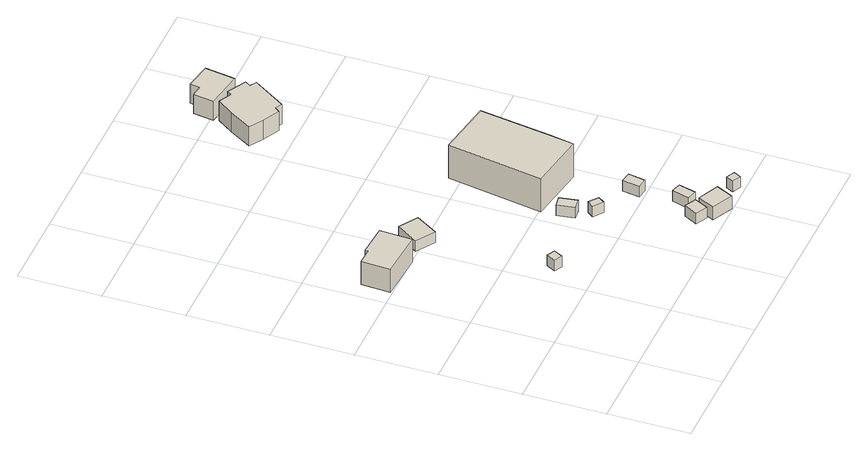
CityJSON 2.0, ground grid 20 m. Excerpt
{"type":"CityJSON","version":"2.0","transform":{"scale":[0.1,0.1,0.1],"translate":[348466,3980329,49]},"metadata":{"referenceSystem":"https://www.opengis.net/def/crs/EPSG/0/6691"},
"CityObjects":{
"building1":{"type":"Building","attributes":{"measuredHeight":8.1},"geometry":[{"type":"Solid","lod":"1","boundaries":[[[[0,1,2,3,4,5]],[[4,6,7,5]],[[3,8,6,4]],[[2,9,8,3]],[[1,10,9,2]],[[0,11,10,1]],[[5,7,11,0]],[[6,8,9,10,11,7]]]]}]},
"building2":{"type":"Building","attributes":{"measuredHeight":3},"geometry":[{"type":"Solid","lod":"1","boundaries":[[[[12,13,14,15]],[[14,16,17,15]],[[13,18,16,14]],[[12,19,18,13]],[[15,17,19,12]],[[16,18,19,17]]]]}]},
"building3":{"type":"Building","attributes":{"measuredHeight":3},"geometry":[{"type":"Solid","lod":"1","boundaries":[[[[20,21,22,23]],[[22,24,25,23]],[[21,26,24,22]],[[20,27,26,21]],[[23,25,27,20]],[[24,26,27,25]]]]}]},
"building4":{"type":"Building","attributes":{"measuredHeight":3},"geometry":[{"type":"Solid","lod":"1","boundaries":[[[[28,29,30,31]],[[30,32,33,31]],[[29,34,32,30]],[[28,35,34,29]],[[31,33,35,28]],[[32,34,35,33]]]]}]},
"building5":{"type":"Building","attributes":{"measuredHeight":3},"geometry":[{"type":"Solid","lod":"1","boundaries":[[[[36,37,38,39]],[[38,40,41,39]],[[37,42,40,38]],[[36,43,42,37]],[[39,41,43,36]],[[40,42,43,41]]]]}]},
"building6":{"type":"Building","attributes":{"measuredHeight":3},"geometry":[{"type":"Solid","lod":"1","boundaries":[[[[44,45,46,47]],[[46,48,49,47]],[[45,50,48,46]],[[44,51,50,45]],[[47,49,51,44]],[[48,50,51,49]]]]}]},
"building7":{"type":"Building","attributes":{"measuredHeight":3.6},"geometry":[{"type":"Solid","lod":"1","boundaries":[[[[52,53,54,55]],[[54,56,57,55]],[[53,58,56,54]],[[52,59,58,53]],[[55,57,59,52]],[[56,58,59,57]]]]}]},
"building8":{"type":"Building","attributes":{"measuredHeight":3},"geometry":[{"type":"Solid","lod":"1","boundaries":[[[[60,61,62,63]],[[62,64,65,63]],[[61,66,64,62]],[[60,67,66,61]],[[63,65,67,60]],[[64,66,67,65]]]]}]},
"building9":{"type":"Building","attributes":{"measuredHeight":3},"geometry":[{"type":"Solid","lod":"1","boundaries":[[[[68,69,70,71]],[[70,72,73,71]],[[69,74,72,70]],[[68,75,74,69]],[[71,73,75,68]],[[72,74,75,73]]]]}]},
"building10":{"type":"Building","attributes":{"measuredHeight":10.4},"geometry":[{"type":"Solid","lod":"1","boundaries":[[[[76,77,78,79,80]],[[79,81,82,80]],[[78,83,81,79]],[[77,84,83,78]],[[76,85,84,77]],[[80,82,85,76]],[[81,83,84,85,82]]]]}]},
"building11":{"type":"Building","attributes":{"measuredHeight":3},"geometry":[{"type":"Solid","lod":"1","boundaries":[[[[86,87,88,89]],[[88,90,91,89]],[[87,92,90,88]],[[86,93,92,87]],[[89,91,93,86]],[[90,92,93,91]]]]}]},
"building12":{"type":"Building","attributes":{"measuredHeight":7.6},"geometry":[{"type":"Solid","lod":"1","boundaries":[[[[94,95,96,97,98,99,100,101,102,103,104,105]],[[104,106,107,105]],[[103,108,106,104]],[[102,109,108,103]],[[101,110,109,102]],[[100,111,110,101]],[[99,112,111,100]],[[98,113,112,99]],[[97,114,113,98]],[[96,115,114,97]],[[95,116,115,96]],[[94,117,116,95]],[[105,107,117,94]],[[106,108,109,110,111,112,113,114,115,116,117,107]]]]}]},
"building13":{"type":"Building","attributes":{"measuredHeight":7.1},"geometry":[{"type":"Solid","lod":"1","boundaries":[[[[118,119,120,121,122,123]],[[122,124,125,123]],[[121,126,124,122]],[[120,127,126,121]],[[119,128,127,120]],[[118,129,128,119]],[[123,125,129,118]],[[124,126,127,128,129,125]]]]}]}
},
"vertices":[
[129,665,32],[125,585,32],[5,592,32],[9,664,32],[50,662,32],[50,670,32],[50,662,96],[50,670,96],[9,664,96],[5,592,96],[125,585,96],[129,665,96],
[247,294,25],[235,272,25],[215,282,25],[227,304,25],[215,282,55],[227,304,55],[235,272,55],[247,294,55],
[243,617,32],[208,562,32],[163,592,32],[197,646,32],[163,592,62],[197,646,62],[208,562,62],[243,617,62],
[433,355,22],[440,311,22],[413,307,22],[406,351,22],[413,307,52],[406,351,52],[440,311,52],[433,355,52],
[466,272,21],[455,256,21],[432,274,21],[444,289,21],[432,274,51],[444,289,51],[455,256,51],[466,272,51],
[556,76,4],[539,43,4],[510,58,4],[528,91,4],[510,58,34],[528,91,34],[539,43,34],[556,76,34],
[612,46,2],[592,4,2],[540,29,2],[560,70,2],[540,29,38],[560,70,38],[592,4,38],[612,46,38],
[582,125,13],[570,82,13],[545,89,13],[558,132,13],[545,89,43],[558,132,43],[570,82,43],[582,125,43],
[574,242,17],[566,200,17],[541,204,17],[548,247,17],[541,204,47],[548,247,47],[566,200,47],[574,242,47],
[588,599,22],[560,424,22],[550,364,22],[406,387,22],[448,622,22],[406,387,116],[448,622,116],[550,364,116],[560,424,116],[588,599,116],
[671,28,10],[661,9,10],[640,21,10],[650,39,10],[640,21,40],[650,39,40],[661,9,40],[671,28,40],
[544,1141,25],[536,1127,25],[551,1118,25],[496,1036,25],[480,1046,25],[471,1034,25],[428,1056,25],[395,1076,25],[429,1132,25],[458,1172,25],[490,1155,25],[497,1166,25],[490,1155,79],[497,1166,79],[458,1172,79],[429,1132,79],[395,1076,79],[428,1056,79],[471,1034,79],[480,1046,79],[496,1036,79],[551,1118,79],[536,1127,79],[544,1141,79],
[458,1232,28],[486,1228,28],[490,1252,28],[556,1241,28],[544,1166,28],[450,1182,28],[544,1166,81],[450,1182,81],[556,1241,81],[490,1252,81],[486,1228,81],[458,1232,81]
]}
